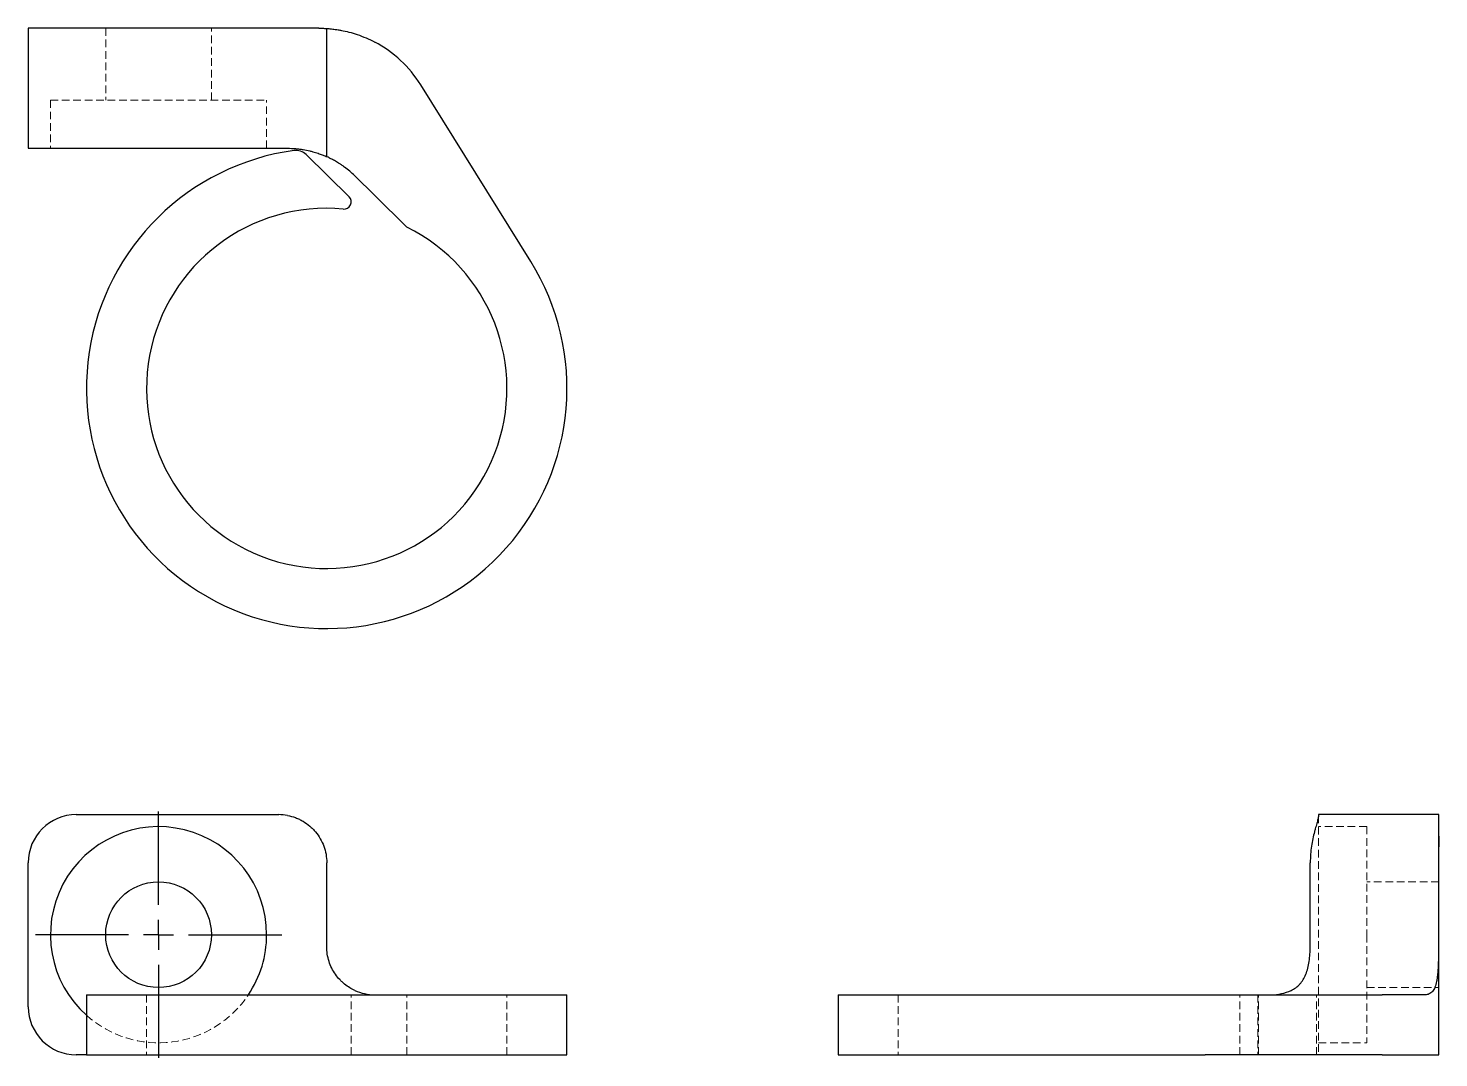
# Model space of a CAD drawing. Header units: millimetres. Extents: x 38 to 273, y 36 to 208.
import ezdxf

# ---------------------------------------------------------------- set-up
doc = ezdxf.new("R2010")
doc.units = ezdxf.units.MM
doc.linetypes.add('HIDDEN', pattern=[1.905, 1.27, -0.635])
doc.layers.add('10', color=7, linetype='Continuous')

# ---------------------------------------------------------------- blocks, each defined once
blk = doc.blocks.new('SW_CENTERMARKSYMBOL_0')
at = {"layer": '10', "color": 0}
for p, q in [((0, 5), (0, 20.5)), ((0, 0), (0, 2.5)), ((-5, 0), (-20.5, 0)), ((0, 0), (-2.5, 0)), ((0, 0), (0, -2.5)), ((0, 0), (2.5, 0)), ((5, 0), (20.5, 0)), ((0, -5), (0, -20.5))]:
    blk.add_line(p, q, dxfattribs=at)

msp = doc.modelspace()

# ---------------------------------------------------------------- linework, layer by layer
at = {"color": 7, "linetype": 'Continuous', "lineweight": 25}
for p, q in [((38.15, 208), (38.15, 188)), ((46.15, 208), (38.15, 208)), ((79.85, 208), (46.15, 208)), ((86.52, 208), (79.85, 208)), ((87.85, 186.6), (87.85, 207.96)), ((121.81, 169.13), (103.5, 198.57)), ((38.15, 188), (46.15, 188)), ((46.15, 188), (79.85, 188)), ((79.85, 188), (81.3, 188)), ((91.57, 179.92), (84.42, 186.96)), ((95.85, 180.13), (92.52, 183.4)), ((95.85, 180.13), (101.19, 174.87)), ((46.15, 77), (79.85, 77)), ((253, 77), (253, 76.87)), ((273, 77), (253, 77)), ((273, 73.42), (273, 77)), ((273, 37), (273, 73.42)), ((38.15, 45), (38.15, 69)), ((87.85, 55), (87.85, 69)), ((251.6, 55), (251.6, 69)), ((272.96, 69), (272.96, 55)), ((47.85, 47), (47.85, 37)), ((47.85, 47), (127.85, 47)), ((127.85, 37), (127.85, 47)), ((173, 47), (173, 37)), ((173, 47), (234.13, 47)), ((234.13, 47), (263.57, 47)), ((270.69, 47), (263.57, 47)), ((47.85, 37), (46.15, 37)), ((47.85, 37), (127.85, 37)), ((173, 37), (234.13, 37)), ((263.57, 37), (234.13, 37)), ((263.57, 37), (273, 37))]:
    msp.add_line(p, q, dxfattribs=at)
at = {"color": 7, "linetype": 'HIDDEN', "lineweight": 18}
for p, q in [((51.05, 208), (51.05, 196)), ((68.65, 196), (68.65, 208)), ((41.85, 196), (77.85, 196)), ((41.85, 196), (41.85, 188)), ((77.85, 188), (77.85, 196)), ((253, 76.87), (253, 37)), ((261, 75), (253, 75)), ((261, 75), (261, 57)), ((273, 65.8), (261, 65.8)), ((261, 57), (261, 39)), ((57.85, 47), (57.85, 37)), ((91.93, 37), (91.93, 47)), ((101.19, 37), (101.19, 47)), ((117.85, 37), (117.85, 47)), ((183, 47), (183, 37)), ((239.87, 37), (239.87, 47)), ((242.87, 47), (242.87, 37)), ((243, 37), (243, 47)), ((252.65, 37), (252.65, 47)), ((261, 48.2), (273, 48.2)), ((253, 39), (261, 39))]:
    msp.add_line(p, q, dxfattribs=at)
at = {"color": 7, "linetype": 'Continuous', "lineweight": 25}
msp.add_circle((59.85, 57), 8.8, dxfattribs=at)
for centre, radius, start, end in [((86.52, 188), 20, 31.8908, 62.1819), ((87.85, 148), 40, 97.8225, 31.8908), ((82.73, 185.25), 2.4, 45.4555, 97.8225), ((90.73, 179.07), 1.2, 264.7125, 45.4555), ((87.85, 148), 30, 84.7125, 63.6), ((46.15, 69), 8, 90, 180), ((79.85, 69), 8, 79.5795, 90), ((59.85, 57), 18, 0, 228.1897), ((59.85, 57), 18, 326.251, 0), ((95.85, 55), 8, 245.4049, 270), ((46.15, 45), 8, 180, 270)]:
    msp.add_arc(centre, radius, start, end, dxfattribs=at)
at = {"color": 7, "linetype": 'HIDDEN', "lineweight": 18}
msp.add_arc((59.85, 57), 18, 228.1897, 326.251, dxfattribs=at)
at = {"color": 7, "linetype": 'Continuous', "lineweight": 25}
msp.add_ellipse((245.13, 55), major_axis=(0, 8), ratio=0.984226, start_param=3.141593, end_param=3.570857, dxfattribs=at)
for points, knots in [([(86.52, 208), (86.95, 208), (87.28, 207.99), (87.62, 207.97), (87.71, 207.96), (87.82, 207.96), (87.85, 207.96), (87.85, 207.96)], [0, 0, 0, 0, 0.5, 0.5, 0.75, 0.75, 1, 1, 1, 1]), ([(87.85, 207.96), (87.85, 207.96), (87.91, 207.95), (88.07, 207.94), (88.13, 207.93), (88.29, 207.92), (88.39, 207.91), (88.7, 207.88), (88.96, 207.85), (89.42, 207.79), (89.59, 207.76), (89.93, 207.71), (90.12, 207.67), (90.69, 207.56), (91.11, 207.47), (92, 207.24), (92.46, 207.1), (93.42, 206.78), (93.91, 206.59), (94.89, 206.17), (95.37, 205.94), (95.85, 205.69)], [0, 0, 0, 0, 0.125, 0.125, 0.1875, 0.1875, 0.25, 0.25, 0.375, 0.375, 0.4375, 0.4375, 0.5, 0.5, 0.625, 0.625, 0.75, 0.75, 0.875, 0.875, 1, 1, 1, 1]), ([(81.3, 188), (81.76, 188), (82.21, 187.98), (82.86, 187.92), (83.08, 187.9), (83.5, 187.85), (83.7, 187.82), (84.3, 187.72), (84.68, 187.64), (85.2, 187.52), (85.37, 187.47), (85.7, 187.38), (85.85, 187.34), (86.29, 187.2), (86.55, 187.11), (87.01, 186.95), (87.21, 186.87), (87.53, 186.74), (87.65, 186.69), (87.81, 186.62), (87.85, 186.6), (87.85, 186.6)], [0, 0, 0, 0, 0.125, 0.125, 0.1875, 0.1875, 0.25, 0.25, 0.375, 0.375, 0.4375, 0.4375, 0.5, 0.5, 0.625, 0.625, 0.75, 0.75, 0.875, 0.875, 1, 1, 1, 1]), ([(92.52, 183.4), (91.96, 183.96), (91.39, 184.44), (90.69, 184.96), (90.55, 185.06), (90.28, 185.24), (90.15, 185.33), (89.76, 185.58), (89.52, 185.73), (89.07, 185.99), (88.86, 186.1), (88.51, 186.28), (88.36, 186.36), (88.11, 186.48), (88.01, 186.52), (87.88, 186.58), (87.85, 186.6), (87.85, 186.6)], [0, 0, 0, 0, 0.25, 0.25, 0.3125, 0.3125, 0.375, 0.375, 0.5, 0.5, 0.625, 0.625, 0.75, 0.75, 0.875, 0.875, 1, 1, 1, 1]), ([(81.3, 76.87), (81.76, 76.78), (82.21, 76.66), (82.86, 76.42), (83.08, 76.32), (83.5, 76.13), (83.7, 76.02), (84.3, 75.66), (84.68, 75.4), (85.2, 74.95), (85.37, 74.79), (85.7, 74.47), (85.85, 74.29), (86.29, 73.77), (86.55, 73.39), (87.01, 72.6), (87.21, 72.17), (87.53, 71.3), (87.65, 70.86), (87.81, 69.94), (87.85, 69.47), (87.85, 69)], [0, 0, 0, 0, 0.125, 0.125, 0.1875, 0.1875, 0.25, 0.25, 0.375, 0.375, 0.4375, 0.4375, 0.5, 0.5, 0.625, 0.625, 0.75, 0.75, 0.875, 0.875, 1, 1, 1, 1]), ([(253, 76.87), (253, 76.78), (252.98, 76.66), (252.92, 76.42), (252.9, 76.32), (252.85, 76.13), (252.82, 76.02), (252.72, 75.66), (252.64, 75.4), (252.52, 74.95), (252.47, 74.79), (252.38, 74.47), (252.34, 74.29), (252.2, 73.77), (252.11, 73.39), (251.95, 72.6), (251.87, 72.17), (251.74, 71.3), (251.69, 70.86), (251.62, 69.94), (251.6, 69.47), (251.6, 69)], [0, 0, 0, 0, 0.125, 0.125, 0.1875, 0.1875, 0.25, 0.25, 0.375, 0.375, 0.4375, 0.4375, 0.5, 0.5, 0.625, 0.625, 0.75, 0.75, 0.875, 0.875, 1, 1, 1, 1]), ([(273, 73.42), (273, 72.77), (272.99, 72.06), (272.97, 70.94), (272.96, 70.56), (272.96, 69.78), (272.96, 69.39), (272.96, 69)], [0, 0, 0, 0, 0.5, 0.5, 0.75, 0.75, 1, 1, 1, 1]), ([(92.52, 47.73), (91.96, 47.98), (91.39, 48.32), (90.69, 48.89), (90.55, 49.01), (90.28, 49.26), (90.15, 49.39), (89.76, 49.8), (89.52, 50.09), (89.07, 50.73), (88.86, 51.08), (88.51, 51.8), (88.36, 52.17), (88.11, 52.95), (88.01, 53.36), (87.88, 54.17), (87.85, 54.58), (87.85, 55)], [0, 0, 0, 0, 0.25, 0.25, 0.3125, 0.3125, 0.375, 0.375, 0.5, 0.5, 0.625, 0.625, 0.75, 0.75, 0.875, 0.875, 1, 1, 1, 1]), ([(248.4, 47.73), (248.96, 47.98), (249.44, 48.32), (249.96, 48.89), (250.06, 49.01), (250.24, 49.26), (250.33, 49.39), (250.58, 49.8), (250.73, 50.09), (250.99, 50.73), (251.1, 51.08), (251.28, 51.8), (251.36, 52.17), (251.48, 52.95), (251.52, 53.36), (251.58, 54.17), (251.6, 54.58), (251.6, 55)], [0, 0, 0, 0, 0.25, 0.25, 0.3125, 0.3125, 0.375, 0.375, 0.5, 0.5, 0.625, 0.625, 0.75, 0.75, 0.875, 0.875, 1, 1, 1, 1]), ([(272.96, 55), (272.96, 54.46), (272.95, 53.92), (272.94, 53.14), (272.93, 52.88), (272.92, 52.36), (272.91, 52.11), (272.88, 51.36), (272.85, 50.9), (272.79, 50.23), (272.76, 50.02), (272.71, 49.61), (272.67, 49.42), (272.56, 48.86), (272.47, 48.54), (272.24, 47.97), (272.1, 47.73), (271.78, 47.36), (271.59, 47.22), (271.17, 47.04), (270.94, 47), (270.69, 47)], [0, 0, 0, 0, 0.125, 0.125, 0.1875, 0.1875, 0.25, 0.25, 0.375, 0.375, 0.4375, 0.4375, 0.5, 0.5, 0.625, 0.625, 0.75, 0.75, 0.875, 0.875, 1, 1, 1, 1])]:
    msp.add_open_spline(points, degree=3, knots=knots, dxfattribs=at)

# ---------------------------------------------------------------- block references
at = {"layer": '10'}
msp.add_blockref('SW_CENTERMARKSYMBOL_0', (59.85, 57), dxfattribs=at)

doc.saveas('drawing.dxf')
